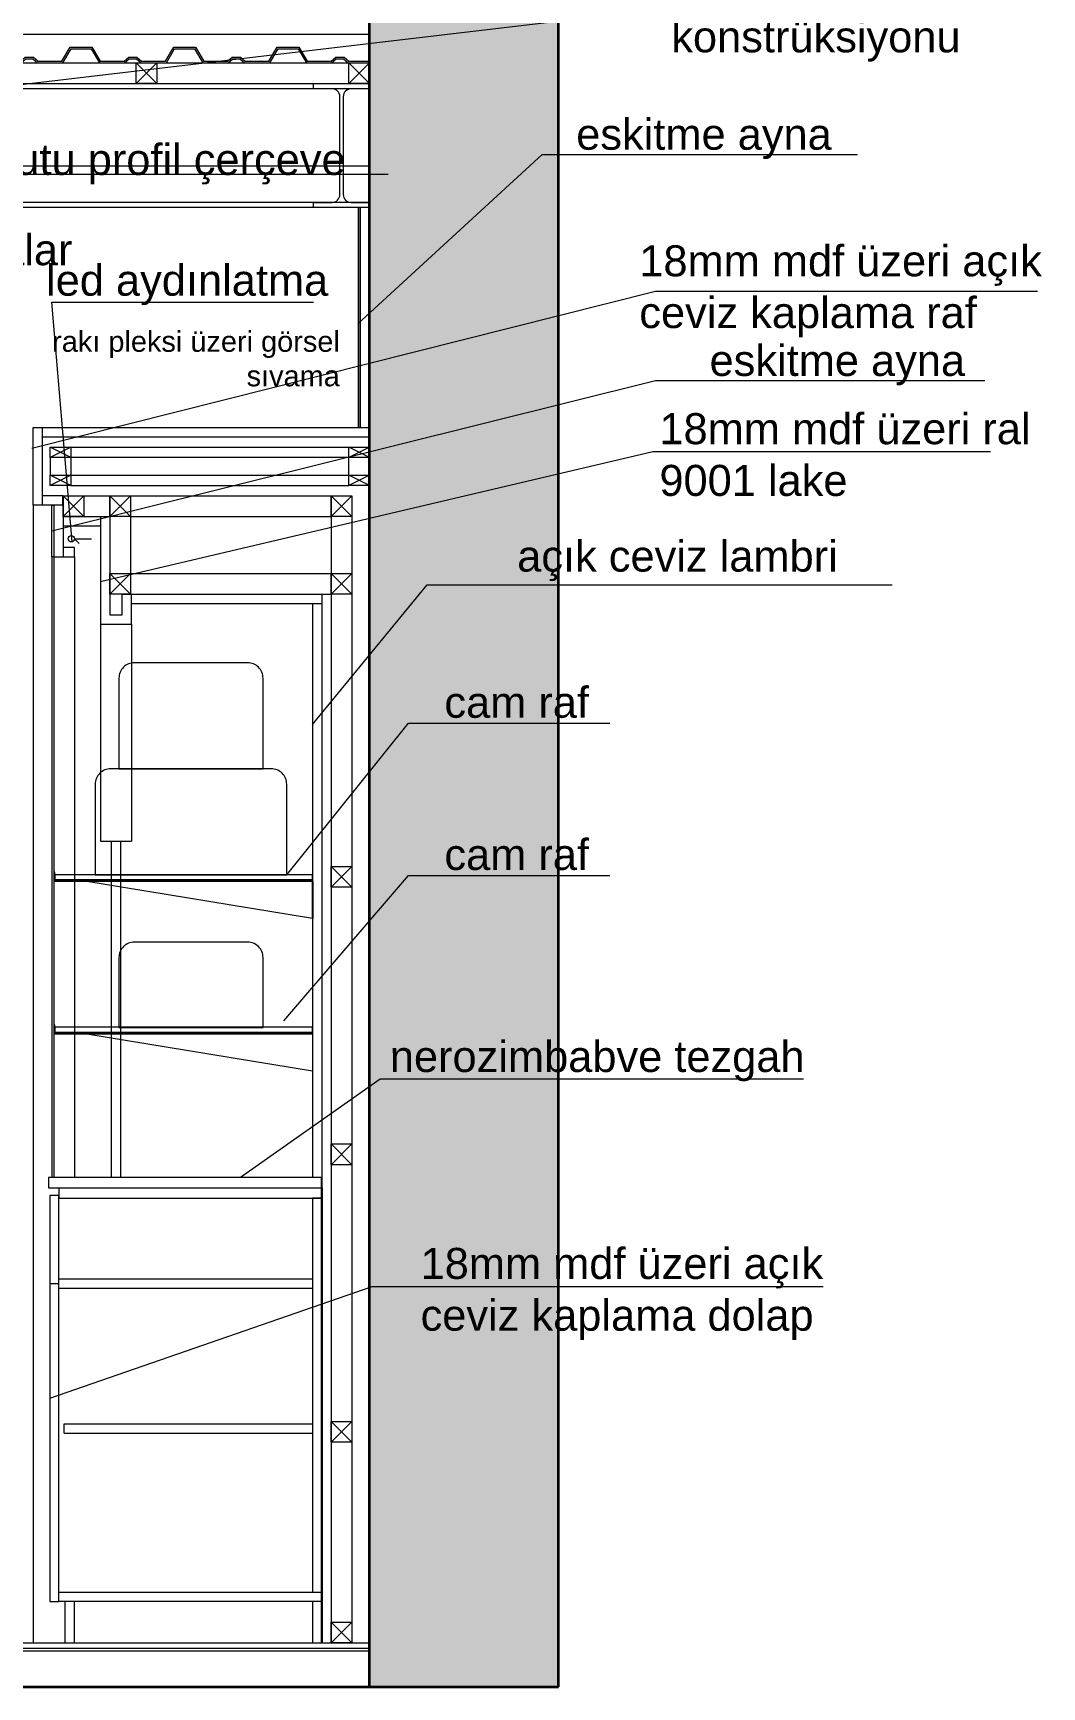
# Model space of a CAD drawing. Header units: millimetres. Extents: x 54215 to 67697, y 23496 to 56611.
# Drawn here: x 57442.9 to 57637.8, y 37470.5 to 37790.2 of the extents above; entities that cross this region are included whole.
import ezdxf

# ---------------------------------------------------------------- set-up
doc = ezdxf.new("R2010")
doc.units = ezdxf.units.MM
doc.layers.add('0 rölöve', color=7, linetype='Continuous', true_color=0xf1380e)
for name, color, linetype, lineweight in [('no3_ahsap gorunus arka kalın', 43, 'Continuous', 15), ('no3_ahsap gorunus on ince', 32, 'Continuous', 13), ('no3_cam kesit arka', 141, 'Continuous', 18), ('no3_cam kesit on', 131, 'Continuous', 18), ('no3_duvar kaplama', 8, 'Continuous', 0), ('no3_duvar mevcut', 4, 'Continuous', 35), ('no3_döşeme kaplama', 8, 'Continuous', 0), ('no3_kutu profil gorunus', 8, 'Continuous', 0), ('no3_kutuprofil kesit', 74, 'Continuous', 18), ('no3_mermer kesit', 21, 'Continuous', 20), ('no3_mobilya aydınlatma', 50, 'Continuous', 13), ('no3_yazı duvar', 152, 'Continuous', 0)]:
    doc.layers.add(name, color=color, linetype=linetype, lineweight=lineweight)
for name, color, linetype, lineweight, true_color in [('no3_ahsap kesit on', 7, 'Continuous', 20, 0xfca103), ('no3_alçıpan kesit', 7, 'Continuous', 20, 0xf5003d), ('no3_tefriş ön ince', 7, 'Continuous', 18, 0x8c1aff)]:
    doc.layers.add(name, color=color, linetype=linetype, lineweight=lineweight, true_color=true_color)
doc.styles.get("Standard").update_dxf_attribs({"font": 'arial.ttf'})

# ---------------------------------------------------------------- blocks, each defined once
blk = doc.blocks.new('maket pasta kesit')
for p, q in [((56137.61, 26779.35), (56137.61, 26781.15)), ((56185.81, 26706.64), (56185.81, 26699.42))]:
    blk.add_line(p, q)
at = {"layer": '0 rölöve'}
for p, q in [((56187.61, 26559.35), (56187.61, 26649.35)), ((56187.61, 26647.35), (56187.61, 26559.35))]:
    blk.add_line(p, q, dxfattribs=at)
at = {"layer": 'no3_ahsap gorunus arka kalın'}
blk.add_line((56131.81, 26779.35), (56131.81, 26559.35), dxfattribs=at)
at = {"layer": 'no3_ahsap gorunus on ince'}
for p, q in [((56135.41, 26769.35), (56135.41, 26649.35)), ((56135.81, 26769.35), (56135.81, 26649.35)), ((56139.81, 26769.35), (56139.81, 26649.35)), ((56144.81, 26756.35), (56144.81, 26714.35)), ((56150.81, 26756.35), (56150.81, 26714.35)), ((56144.81, 26714.35), (56150.81, 26714.35)), ((56146.91, 26714.35), (56146.91, 26649.35)), ((56148.71, 26714.35), (56148.71, 26649.35))]:
    blk.add_line(p, q, dxfattribs=at)
at = {"layer": 'no3_ahsap kesit on'}
for p, q in [((56131.81, 26779.35), (56131.81, 26794.35)), ((56131.81, 26794.35), (56196.81, 26794.35)), ((56133.61, 26779.35), (56133.61, 26794.35)), ((56133.61, 26792.55), (56196.81, 26792.55)), ((56137.61, 26779.35), (56137.61, 26769.35)), ((56137.61, 26777.15), (56146.61, 26777.15)), ((56137.61, 26775.35), (56144.81, 26775.35)), ((56139.81, 26771.15), (56137.61, 26771.15)), ((56139.81, 26769.35), (56139.81, 26771.15)), ((56135.81, 26769.35), (56139.81, 26769.35)), ((56149.01, 26762.15), (56187.61, 26762.15)), ((56150.81, 26760.35), (56187.61, 26760.35)), ((56185.81, 26760.35), (56185.81, 26649.35)), ((56187.61, 26762.15), (56187.61, 26559.35)), ((56187.61, 26762.15), (56187.61, 26559.35)), ((56187.61, 26762.15), (56189.41, 26762.15)), ((56189.41, 26762.15), (56189.41, 26559.35)), ((56134.81, 26647.35), (56187.61, 26647.35)), ((56136.81, 26647.35), (56187.61, 26647.35)), ((56136.81, 26647.35), (56136.81, 26645.35)), ((56136.81, 26645.35), (56187.61, 26645.35)), ((56136.81, 26629.75), (56185.81, 26629.75)), ((56135.01, 26628.85), (56136.81, 26628.85)), ((56136.81, 26627.95), (56185.81, 26627.95)), ((56137.81, 26601.73), (56185.81, 26601.73)), ((56137.81, 26599.93), (56137.81, 26601.73)), ((56137.81, 26599.93), (56185.81, 26599.93)), ((56136.81, 26567.35), (56136.81, 26569.15)), ((56136.81, 26569.15), (56187.61, 26569.15)), ((56187.61, 26567.35), (56136.81, 26567.35)), ((56137.91, 26567.35), (56137.91, 26559.35)), ((56139.71, 26567.35), (56139.71, 26559.35)), ((56185.81, 26567.35), (56185.81, 26559.35)), ((56187.61, 26567.35), (56187.61, 26559.35))]:
    blk.add_line(p, q, dxfattribs=at)
for points in [[(56196.81, 26836.85), (56195.01, 26836.85), (56195.01, 26794.35), (56196.81, 26794.35)], [(56136.81, 26645.85), (56135.01, 26645.85), (56135.01, 26567.35), (56136.81, 26567.35)], [(56187.61, 26645.35), (56185.81, 26645.35), (56185.81, 26569.15), (56187.61, 26569.15)]]:
    blk.add_lwpolyline(points, close=True, dxfattribs=at)
for points in [[(56137.61, 26779.35), (56131.81, 26779.35), (56131.81, 26794.35)], [(56137.61, 26781.15), (56133.61, 26781.15), (56133.61, 26794.35)], [(56144.81, 26777.15), (56144.81, 26756.35), (56150.81, 26756.35), (56150.81, 26762.15)], [(56146.61, 26777.15), (56146.61, 26758.15), (56149.01, 26758.15), (56149.01, 26762.15)]]:
    blk.add_lwpolyline(points, dxfattribs=at)
at = {"layer": 'no3_alçıpan kesit'}
blk.add_line((56135.81, 26779.35), (56135.81, 26769.35), dxfattribs=at)
at = {"layer": 'no3_cam kesit arka'}
for points in [[(56195.01, 26836.85), (56194.61, 26836.85), (56194.61, 26794.35), (56195.01, 26794.35)], [(56135.81, 26779.35), (56135.81, 26769.35), (56135.41, 26769.35), (56135.41, 26779.35)]]:
    blk.add_lwpolyline(points, close=True, dxfattribs=at)
at = {"layer": 'no3_cam kesit on'}
for points in [[(56136.01, 26706.87), (56185.81, 26706.87), (56185.81, 26707.87), (56136.01, 26707.87)], [(56136.01, 26677.38), (56185.81, 26677.38), (56185.81, 26678.38), (56136.01, 26678.38)]]:
    blk.add_lwpolyline(points, close=True, dxfattribs=at)
at = {"layer": 'no3_kutu profil gorunus'}
for p, q in [((56139.11, 26790.55), (56192.81, 26790.55)), ((56135.11, 26788.55), (56135.11, 26785.15)), ((56139.11, 26783.15), (56192.81, 26783.15)), ((56146.61, 26781.15), (56146.61, 26762.15)), ((56189.41, 26781.15), (56189.41, 26762.15)), ((56193.41, 26781.15), (56193.41, 26559.35)), ((56150.61, 26777.15), (56189.41, 26777.15)), ((56150.61, 26777.15), (56150.61, 26766.15)), ((56150.61, 26766.15), (56189.41, 26766.15))]:
    blk.add_line(p, q, dxfattribs=at)
blk.add_lwpolyline([(56139.11, 26788.55), (56139.11, 26785.15), (56192.81, 26785.15), (56192.81, 26788.55)], close=True, dxfattribs=at)
blk.add_lwpolyline([(56141.61, 26781.15), (56193.41, 26781.15)], dxfattribs=at)
at = {"layer": 'no3_kutuprofil kesit'}
for p, q in [((56139.11, 26790.55), (56135.11, 26788.55)), ((56139.11, 26788.55), (56135.11, 26790.55)), ((56196.81, 26790.55), (56192.81, 26788.55)), ((56196.81, 26788.55), (56192.81, 26790.55)), ((56139.11, 26785.15), (56135.11, 26783.15)), ((56139.11, 26783.15), (56135.11, 26785.15)), ((56196.81, 26785.15), (56192.81, 26783.15)), ((56196.81, 26783.15), (56192.81, 26785.15)), ((56141.61, 26781.15), (56137.61, 26777.15)), ((56141.61, 26777.15), (56137.61, 26781.15)), ((56150.61, 26781.15), (56146.61, 26777.15)), ((56150.61, 26777.15), (56146.61, 26781.15)), ((56193.41, 26781.15), (56189.41, 26777.15)), ((56193.41, 26777.15), (56189.41, 26781.15)), ((56150.61, 26766.15), (56146.61, 26762.15)), ((56150.61, 26762.15), (56146.61, 26766.15)), ((56193.41, 26766.15), (56189.41, 26762.15)), ((56193.41, 26762.15), (56189.41, 26766.15)), ((56193.41, 26709.48), (56189.41, 26705.48)), ((56193.41, 26705.48), (56189.41, 26709.48)), ((56136.01, 26708.37), (56135.81, 26708.37)), ((56135.81, 26708.37), (56135.81, 26706.64)), ((56135.81, 26706.64), (56185.81, 26706.64)), ((56136.01, 26706.87), (56136.01, 26708.37)), ((56185.81, 26706.87), (56136.01, 26706.87)), ((56185.81, 26699.42), (56141.81, 26706.64)), ((56136.01, 26678.88), (56135.81, 26678.88)), ((56135.81, 26678.88), (56135.81, 26677.15)), ((56135.81, 26677.15), (56185.81, 26677.15)), ((56136.01, 26677.38), (56136.01, 26678.88)), ((56185.81, 26677.38), (56136.01, 26677.38)), ((56185.81, 26669.93), (56141.81, 26677.15)), ((56193.41, 26655.82), (56189.41, 26651.82)), ((56193.41, 26651.82), (56189.41, 26655.82)), ((56193.41, 26602.15), (56189.41, 26598.15)), ((56193.41, 26598.15), (56189.41, 26602.15)), ((56193.41, 26563.35), (56189.41, 26559.35)), ((56193.41, 26559.35), (56189.41, 26563.35))]:
    blk.add_line(p, q, dxfattribs=at)
for points in [[(56139.11, 26790.55), (56139.11, 26788.55), (56135.11, 26788.55), (56135.11, 26790.55)], [(56196.81, 26790.55), (56196.81, 26788.55), (56192.81, 26788.55), (56192.81, 26790.55)], [(56139.11, 26785.15), (56139.11, 26783.15), (56135.11, 26783.15), (56135.11, 26785.15)], [(56196.81, 26785.15), (56196.81, 26783.15), (56192.81, 26783.15), (56192.81, 26785.15)], [(56141.61, 26781.15), (56141.61, 26777.15), (56137.61, 26777.15), (56137.61, 26781.15)], [(56150.61, 26781.15), (56150.61, 26777.15), (56146.61, 26777.15), (56146.61, 26781.15)], [(56193.41, 26781.15), (56193.41, 26777.15), (56189.41, 26777.15), (56189.41, 26781.15)], [(56150.61, 26766.15), (56150.61, 26762.15), (56146.61, 26762.15), (56146.61, 26766.15)], [(56193.41, 26766.15), (56193.41, 26762.15), (56189.41, 26762.15), (56189.41, 26766.15)], [(56193.41, 26709.48), (56193.41, 26705.48), (56189.41, 26705.48), (56189.41, 26709.48)], [(56193.41, 26655.82), (56193.41, 26651.82), (56189.41, 26651.82), (56189.41, 26655.82)], [(56193.41, 26602.15), (56193.41, 26598.15), (56189.41, 26598.15), (56189.41, 26602.15)], [(56193.41, 26563.35), (56193.41, 26559.35), (56189.41, 26559.35), (56189.41, 26563.35)]]:
    blk.add_lwpolyline(points, close=True, dxfattribs=at)
at = {"layer": 'no3_mermer kesit'}
for p, q in [((56187.61, 26649.35), (56134.81, 26649.35)), ((56134.81, 26649.35), (56134.81, 26647.35))]:
    blk.add_line(p, q, dxfattribs=at)
at = {"layer": 'no3_mobilya aydınlatma'}
for q in [(56140.71, 26771.94), (56143.08, 26772.84)]:
    blk.add_line((56139.81, 26772.84), q, dxfattribs=at)
blk.add_circle((56139.2, 26772.84), 0.615, dxfattribs=at)
at = {"layer": 'no3_tefriş ön ince'}
for points in [[(56148.39, 26728.37), (56176.23, 26728.37), (56176.23, 26745.87, 0.414214), (56173.23, 26748.87), (56151.39, 26748.87, 0.414214), (56148.39, 26745.87)], [(56143.81, 26707.87), (56180.81, 26707.87), (56180.81, 26725.37, 0.414214), (56177.81, 26728.37), (56146.81, 26728.37, 0.414214), (56143.81, 26725.37)], [(56148.39, 26678.36), (56176.23, 26678.36), (56176.23, 26691.86, 0.414214), (56173.23, 26694.86), (56151.39, 26694.86, 0.414214), (56148.39, 26691.86)]]:
    blk.add_lwpolyline(points, format="xyb", close=True, dxfattribs=at)

msp = doc.modelspace()

# ---------------------------------------------------------------- hatches: boundary and pattern name
at = {"layer": 'no3_duvar kaplama'}
h = msp.add_hatch(dxfattribs=at)
h.set_pattern_fill('JIS_STN_2.5', color=256, scale=3)
h.set_pattern_definition([(45, (43689.048, 18355.919), (-5.3033009, 5.3033009), []), (45, (43694.343, 18355.919), (-5.3033009, 5.3033009), [3.6, -1.5])])
h.paths.add_polyline_path([(57544.415, 38109.552), (56689.415, 38109.552), (56689.415, 37470.47), (56724.415, 37470.47), (56724.415, 38025.47), (56763.915, 38025.47), (56763.915, 38065.47), (56868.915, 38065.47), (56868.915, 38025.47), (56884.915, 38025.47), (56884.915, 38065.47), (56989.915, 38065.47), (56989.915, 38025.47), (57005.915, 38025.47), (57005.915, 38064.052), (57110.915, 38064.052), (57110.915, 38025.517), (57126.915, 38025.517), (57126.915, 38064.052), (57231.915, 38064.052), (57231.915, 38025.517), (57247.968, 38025.517), (57247.968, 38064.052), (57352.915, 38064.052), (57352.915, 38025.517), (57368.968, 38025.517), (57368.968, 38064.052), (57473.915, 38064.052), (57473.915, 38025.517), (57507.915, 38025.517), (57507.915, 37470.47), (57544.415, 37470.47)])

# ---------------------------------------------------------------- linework, layer by layer
at = {"layer": '0 rölöve'}
for p, q in [((57507.915, 37478.97), (57507.915, 38025.47)), ((57544.415, 37478.97), (57544.415, 38025.47))]:
    msp.add_line(p, q, dxfattribs=at)
at = {"layer": 'no3_duvar kaplama'}
for p, q in [((56724.415, 37478.97), (57507.915, 37478.97)), ((56724.415, 37477.97), (57507.915, 37477.97)), ((56724.415, 37477.47), (57507.915, 37477.47))]:
    msp.add_line(p, q, dxfattribs=at)
at = {"layer": 'no3_duvar mevcut'}
for p, q in [((57544.415, 37470.47), (57544.415, 38109.552)), ((57507.915, 37470.47), (57507.915, 38025.517)), ((56689.415, 37470.47), (57544.415, 37470.47))]:
    msp.add_line(p, q, dxfattribs=at)
at = {"layer": 'no3_döşeme kaplama'}
msp.add_line((57507.915, 37789.97), (57092.416, 37789.97), dxfattribs=at)
at = {"layer": 'no3_kutu profil gorunus'}
for p, q in [((57094.388, 37784.47), (57507.915, 37784.47)), ((57094.388, 37780.47), (57507.915, 37780.47)), ((57507.915, 37779.45), (57102.988, 37779.45)), ((57507.915, 37764.47), (57097.918, 37764.47)), ((57507.915, 37757.49), (57264.109, 37757.49)), ((57507.915, 37756.47), (57264.109, 37756.47))]:
    msp.add_line(p, q, dxfattribs=at)
at = {"layer": 'no3_kutuprofil kesit'}
for p, q in [((57462.841, 37784.47), (57466.841, 37780.47)), ((57466.841, 37784.47), (57462.841, 37780.47)), ((57503.915, 37784.47), (57507.915, 37780.47)), ((57507.915, 37784.47), (57503.915, 37780.47))]:
    msp.add_line(p, q, dxfattribs=at)
for points in [[(57432.188, 37787.47), (57434.288, 37787.47), (57435.888, 37784.77), (57440.488, 37784.77), (57441.388, 37785.57), (57442.988, 37785.57), (57443.888, 37784.77), (57448.488, 37784.77), (57450.088, 37787.47), (57452.188, 37787.47)], [(57432.188, 37787.17), (57434.117, 37787.17), (57435.717, 37784.47), (57440.602, 37784.47), (57441.502, 37785.27), (57442.874, 37785.27), (57443.774, 37784.47), (57448.659, 37784.47), (57450.259, 37787.17), (57452.188, 37787.17)], [(57452.188, 37787.47), (57454.288, 37787.47), (57455.888, 37784.77), (57460.488, 37784.77), (57461.388, 37785.57), (57462.988, 37785.57), (57463.888, 37784.77), (57468.488, 37784.77), (57470.088, 37787.47), (57472.188, 37787.47)], [(57452.188, 37787.17), (57454.117, 37787.17), (57455.717, 37784.47), (57460.602, 37784.47), (57461.502, 37785.27), (57462.874, 37785.27), (57463.774, 37784.47), (57468.659, 37784.47), (57470.259, 37787.17), (57472.188, 37787.17)], [(57472.188, 37787.47), (57474.288, 37787.47), (57475.888, 37784.77), (57480.488, 37784.77), (57481.388, 37785.57), (57482.988, 37785.57), (57483.888, 37784.77), (57488.488, 37784.77), (57490.088, 37787.47), (57492.188, 37787.47)], [(57472.188, 37787.17), (57474.117, 37787.17), (57475.717, 37784.47), (57480.602, 37784.47), (57481.502, 37785.27), (57482.874, 37785.27), (57483.774, 37784.47), (57488.659, 37784.47), (57490.259, 37787.17), (57492.188, 37787.17)], [(57492.188, 37787.47), (57494.288, 37787.47), (57495.888, 37784.77), (57500.488, 37784.77), (57501.388, 37785.57), (57502.988, 37785.57), (57503.888, 37784.77), (57507.915, 37784.77)], [(57492.188, 37787.17), (57494.117, 37787.17), (57495.717, 37784.47), (57500.602, 37784.47), (57501.502, 37785.27), (57502.874, 37785.27), (57503.774, 37784.47), (57507.915, 37784.47)]]:
    msp.add_lwpolyline(points, dxfattribs=at)
for points in [[(57466.841, 37784.47), (57466.841, 37780.47), (57462.841, 37780.47), (57462.841, 37784.47)], [(57507.915, 37784.47), (57507.915, 37780.47), (57503.915, 37780.47), (57503.915, 37784.47)]]:
    msp.add_lwpolyline(points, close=True, dxfattribs=at)
msp.add_lwpolyline([(57502.185, 37758.99), (57502.185, 37777.95, 0.4142136), (57500.685, 37779.45), (57497.115, 37779.45), (57497.115, 37780.47), (57507.915, 37780.47), (57507.915, 37779.45), (57504.345, 37779.45, 0.4142136), (57502.845, 37777.95), (57502.845, 37758.99, 0.4142136), (57504.345, 37757.49), (57507.915, 37757.49), (57507.915, 37756.47), (57497.115, 37756.47), (57497.115, 37757.49), (57500.685, 37757.49, 0.4142136)], format="xyb", close=True, dxfattribs=at)
at = {"layer": 'no3_yazı duvar'}
for points in [[(57437.831, 37779.96), (57556.879, 37794.018), (57620.675, 37794.018)], [(57505.652, 37733.982), (57541.276, 37766.771), (57602.213, 37766.771)], [(57387.409, 37758.775), (57420.929, 37762.94), (57511.523, 37762.94)], [(57442.65, 37709.988), (57563.168, 37740.3), (57636.963, 37740.3)], [(57450.468, 37691.862), (57446.541, 37738.186), (57497.074, 37738.186)], [(57446.515, 37693.97), (57563.168, 37723.036), (57626.817, 37723.036)], [(57455.915, 37684.179), (57562.636, 37709.314), (57627.892, 37709.314)], [(57496.915, 37656.539), (57519.061, 37683.545), (57608.93, 37683.545)], [(57491.915, 37627.492), (57515.419, 37656.783), (57554.338, 37656.783)], [(57491.366, 37599.225), (57515.419, 37627.35), (57554.338, 37627.35)], [(57591.74, 37587.946), (57509.967, 37587.946), (57483.001, 37568.97)], [(57595.555, 37547.822), (57508.386, 37547.822), (57446.115, 37526.22)]]:
    msp.add_lwpolyline(points, dxfattribs=at)

# ---------------------------------------------------------------- block references
msp.add_blockref('maket pasta kesit', (1311.109, 10919.618))

# ---------------------------------------------------------------- texts
for s, insert, char_height, width, attachment_point in [('ral 8017 boyama asmatavan konstrüksiyonu', (57622.12, 37802.504), 6, 143.81258, 3), ('eskitme ayna', (57597.231, 37773.668), 6, 143.81258, 3), ('4x4 kutu profil çerçeve', (57503.307, 37768.795), 6, 143.81258, 3), ('sepet aydınlatmalar', (57450.524, 37751.337), 6, 143.81258, 3), ('18mm mdf üzeri açık \\Pceviz kaplama raf', (57560.04, 37749.194), 6, 388.59869, 1), ('led aydınlatma', (57499.929, 37745.443), 6, 143.81258, 3), ('rakı pleksi üzeri görsel sıvama', (57502.177, 37732.602), 4, 63.84297, 3), ('eskitme ayna', (57573.614, 37729.934), 6, 143.81258, 1), ('18mm mdf üzeri ral 9001 lake', (57563.924, 37716.737), 6, 73.64992, 1), ('açık ceviz lambri', (57536.449, 37692.107), 6, 74.22313, 1), ('cam raf', (57522.381, 37663.844), 6, 74.22313, 1), ('cam raf', (57522.381, 37634.411), 6, 74.22313, 1), ('nerozimbabve tezgah', (57511.84, 37595.363), 6, 143.81258, 1), ('18mm mdf üzeri açık ceviz kaplama dolap', (57517.785, 37555.347), 6, 94.97843, 1)]:
    msp.add_mtext(s, dxfattribs=dict(at, insert=insert, char_height=char_height, width=width, attachment_point=attachment_point))

doc.saveas('drawing.dxf')
